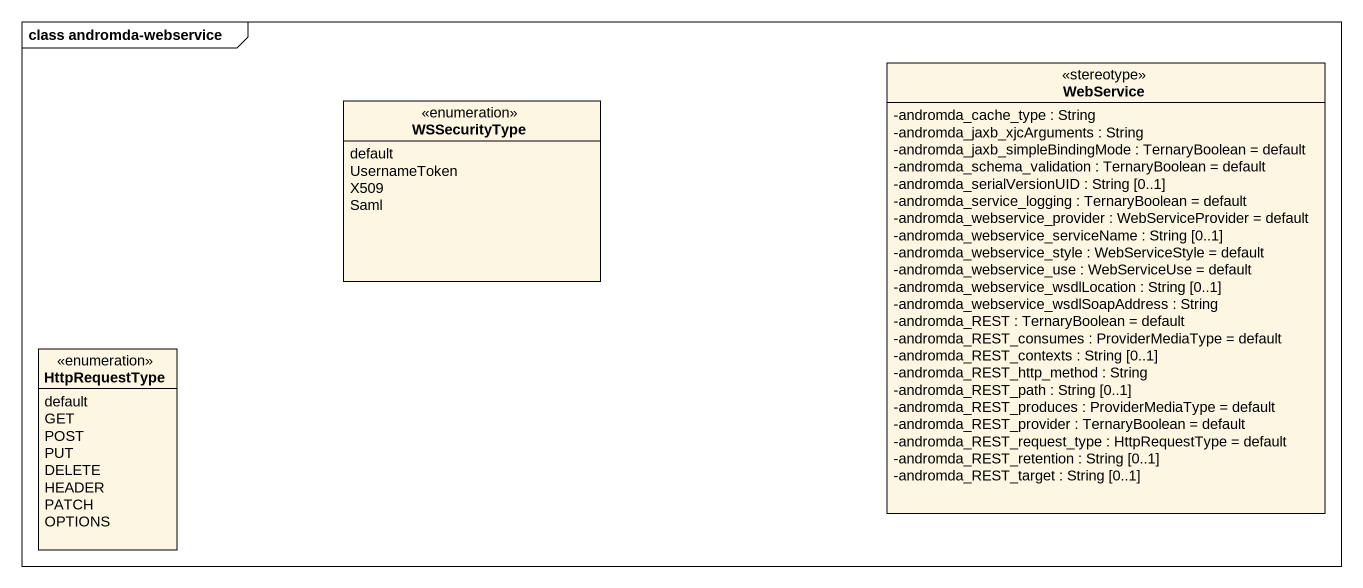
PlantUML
@startuml
mainframe class andromda-webservice
hide circle
hide empty members
skinparam classAttributeIconSize 0
enum WSSecurityType {
  default
  UsernameToken
  X509
  Saml
}
class WebService <<stereotype>> {
  -andromda_cache_type : String
  -andromda_jaxb_xjcArguments : String
  -andromda_jaxb_simpleBindingMode : TernaryBoolean = default
  -andromda_schema_validation : TernaryBoolean = default
  -andromda_serialVersionUID : String [0..1]
  -andromda_service_logging : TernaryBoolean = default
  -andromda_webservice_provider : WebServiceProvider = default
  -andromda_webservice_serviceName : String [0..1]
  -andromda_webservice_style : WebServiceStyle = default
  -andromda_webservice_use : WebServiceUse = default
  -andromda_webservice_wsdlLocation : String [0..1]
  -andromda_webservice_wsdlSoapAddress : String
  -andromda_REST : TernaryBoolean = default
  -andromda_REST_consumes : ProviderMediaType = default
  -andromda_REST_contexts : String [0..1]
  -andromda_REST_http_method : String
  -andromda_REST_path : String [0..1]
  -andromda_REST_produces : ProviderMediaType = default
  -andromda_REST_provider : TernaryBoolean = default
  -andromda_REST_request_type : HttpRequestType = default
  -andromda_REST_retention : String [0..1]
  -andromda_REST_target : String [0..1]
}
enum HttpRequestType {
  default
  GET
  POST
  PUT
  DELETE
  HEADER
  PATCH
  OPTIONS
}
@enduml
